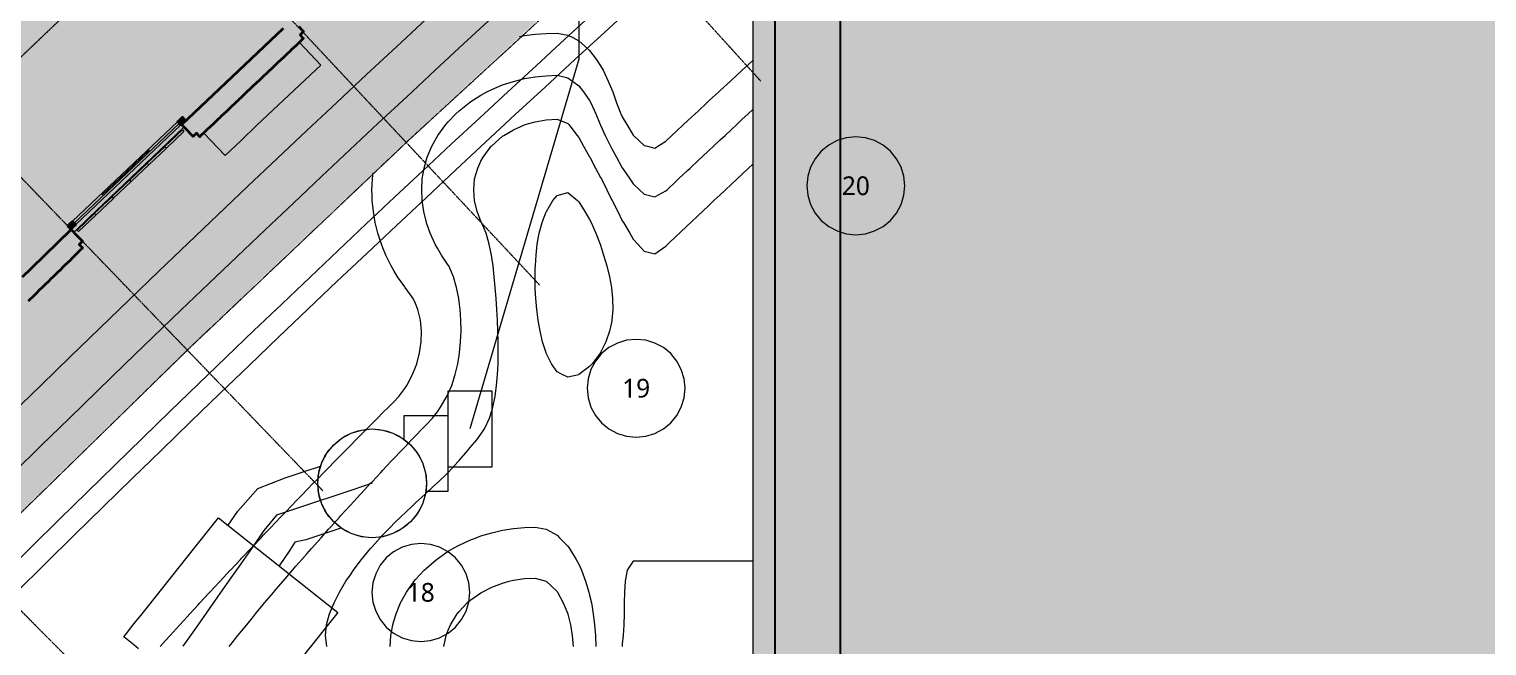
# Model space of a CAD drawing. Header units: millimetres. Extents: x -100577 to 287200, y -212120 to 238461.
# Drawn here: x 76641 to 90043, y 37508 to 43180 of the extents above; entities that cross this region are included whole.
import ezdxf

# ---------------------------------------------------------------- set-up
doc = ezdxf.new("R2010")
doc.units = ezdxf.units.MM
doc.linetypes.add('DASHDOT', pattern=[3.556, 2.54, -0.508, 0, -0.508])
doc.linetypes.add('PHANTOM', pattern=[6.35, 3.175, -0.635, 0.635, -0.635, 0.635, -0.635])
for name, color, linetype, lineweight in [('01_切断（構造・壁）', 7, 'Continuous', 35), ('03_切断（ガラス）', 5, 'Continuous', 13), ('06_部屋の色', 8, 'Continuous', 0), ('10_見えがかり', 7, 'Continuous', 13), ('11_見えがかり（家具）', 8, 'Continuous', 9), ('20_上部（屋根の外形・梁）', 8, 'PHANTOM', 9), ('30_敷地・外構', 8, 'Continuous', 9), ('40_通り芯', 1, 'DASHDOT', 9), ('41_通り芯の符号', 1, 'Continuous', 13), ('50_寸法', 3, 'Continuous', 9), ('90_図枠', 7, 'Continuous', 25)]:
    doc.layers.add(name, color=color, linetype=linetype, lineweight=lineweight)
doc.styles.add('JP', font='NotoSansCJKjp-Regular.otf')

msp = doc.modelspace()

# ---------------------------------------------------------------- hatches: boundary and pattern name
at = {"layer": '01_切断（構造・壁）'}
for points in [[(78142, 42200), (78138, 42204), (78137, 42205), (78087, 42258), (78051, 42295), (78044, 42303), (78508, 42743), (78978, 43189), (79019, 43228), (79061, 43268), (79061, 43268), (79061, 43268), (79119, 43205), (79153, 43169), (79159, 43162), (79163, 43158), (79163, 43158), (79163, 43158), (79150, 43146), (79132, 43128), (79149, 43110), (79163, 43096), (79153, 43087), (79141, 43075), (79141, 43075), (79122, 43057), (79098, 43034), (79069, 43006), (79061, 42999), (79061, 42999), (79060, 42998), (79056, 42995), (79056, 42995), (79037, 42976), (79013, 42953), (78982, 42924), (78952, 42896), (78928, 42873), (78909, 42855), (78909, 42855), (78897, 42844), (78888, 42835), (78868, 42816), (78844, 42793), (78824, 42774), (78824, 42774), (78813, 42763), (78802, 42754), (78802, 42754), (78783, 42735), (78759, 42712), (78728, 42683), (78698, 42655), (78674, 42632), (78643, 42603), (78614, 42575), (78590, 42552), (78570, 42533), (78570, 42533), (78559, 42522), (78556, 42520), (78529, 42494), (78505, 42471), (78486, 42453), (78486, 42453), (78474, 42442), (78464, 42432), (78464, 42432), (78458, 42427), (78458, 42427), (78401, 42373), (78401, 42373), (78390, 42362), (78379, 42352), (78379, 42352), (78360, 42334), (78336, 42311), (78305, 42281), (78275, 42253), (78251, 42230), (78220, 42201), (78210, 42191), (78179, 42224), (78163, 42209), (78162, 42207), (78148, 42194), (78148, 42194), (78148, 42194)], [(78006, 42329), (78022, 42344), (78050, 42370), (78067, 42352), (78077, 42341), (78050, 42315), (78034, 42300), (78016, 42318)], [(76996, 41370), (77012, 41386), (77040, 41411), (77057, 41393), (77067, 41382), (77040, 41357), (77024, 41342), (77007, 41360)], [(76125, 40257), (76120, 40262), (76068, 40314), (76025, 40359), (76500, 40823), (76580, 40901), (76581, 40901), (76581, 40901), (76662, 40981), (77027, 41338), (77027, 41338), (77027, 41338), (77087, 41276), (77111, 41252), (77122, 41241), (77125, 41238), (77128, 41235), (77132, 41230), (77101, 41200), (77133, 41168), (77133, 41168), (77133, 41168), (77124, 41160), (77111, 41147), (77111, 41147), (77092, 41128), (77068, 41105), (77040, 41078), (77038, 41076), (77032, 41070), (77028, 41065), (77028, 41065), (77023, 41060), (77023, 41060), (76966, 41005), (76966, 41005), (76958, 40997), (76955, 40995), (76925, 40965), (76901, 40942), (76872, 40913), (76862, 40903), (76861, 40902), (76861, 40902), (76841, 40883), (76818, 40860), (76788, 40831), (76758, 40802), (76734, 40779), (76705, 40750), (76689, 40734), (76689, 40734), (76632, 40678), (76632, 40678), (76621, 40668), (76610, 40657), (76610, 40657), (76591, 40639), (76567, 40615), (76548, 40597), (76548, 40597), (76538, 40587), (76527, 40576), (76527, 40576), (76522, 40571), (76522, 40571), (76465, 40515), (76465, 40515), (76454, 40505), (76443, 40494), (76443, 40494), (76424, 40475), (76400, 40452), (76381, 40434), (76381, 40434), (76375, 40428), (76371, 40423), (76367, 40420), (76360, 40413), (76360, 40413), (76340, 40394), (76317, 40371), (76287, 40342), (76257, 40312), (76204, 40260), (76193, 40249), (76161, 40282), (76130, 40251), (76130, 40251), (76130, 40251)]]:
    msp.add_hatch(color=7, dxfattribs=at).paths.add_polyline_path(points)
at = {"layer": '06_部屋の色', "true_color": 0x6fa96e}
h = msp.add_hatch(color=8, dxfattribs=at)
h.paths.add_polyline_path([(70957, 51934), (71071, 52040), (71300, 52254), (71530, 52467), (71759, 52680), (71990, 52893), (72220, 53105), (72451, 53317), (72682, 53528), (72914, 53740), (73145, 53950), (80137, 46251), (79917, 46051), (79697, 45851), (79478, 45650), (79259, 45449), (79040, 45248), (78822, 45046), (78604, 44844), (78386, 44642), (78169, 44439), (78061, 44338), (78061, 44338), (78061, 44338), (78061, 44338), (77951, 44236), (77735, 44032), (77518, 43829), (77302, 43624), (77086, 43420), (76870, 43215), (76655, 43010), (76440, 42805), (76225, 42599), (76011, 42393), (68797, 49884), (69023, 50101), (69249, 50318), (69476, 50535), (69703, 50751), (69930, 50967), (70157, 51182), (70385, 51397), (70613, 51612), (70842, 51826), (70953, 51930)])
h.paths.add_polyline_path([(73785, 47593), (73792, 47488), (73809, 47385), (73834, 47283), (73868, 47184), (73911, 47088), (73962, 46997), (74020, 46910), (74086, 46828), (74159, 46753), (74238, 46684), (74323, 46622), (74413, 46568), (74507, 46522), (74605, 46485), (74706, 46456), (74809, 46436), (74913, 46425), (75018, 46423), (75122, 46431), (75226, 46447), (75327, 46472), (75427, 46506), (75522, 46549), (75614, 46600), (75701, 46658), (75782, 46724), (75803, 46745), (75807, 46748), (75807, 46748), (75858, 46797), (75927, 46876), (75988, 46961), (76042, 47051), (76088, 47145), (76126, 47243), (76155, 47344), (76175, 47447), (76186, 47551), (76187, 47656), (76180, 47760), (76164, 47864), (76138, 47966), (76104, 48065), (76062, 48161), (76011, 48252), (75952, 48339), (75886, 48421), (75813, 48496), (75734, 48565), (75649, 48626), (75560, 48680), (75465, 48726), (75367, 48764), (75267, 48793), (75164, 48813), (75060, 48824), (74955, 48826), (74850, 48818), (74747, 48802), (74645, 48777), (74546, 48742), (74450, 48700), (74358, 48649), (74271, 48590), (74190, 48524), (74167, 48502), (74115, 48452), (74046, 48372), (73984, 48288), (73930, 48198), (73884, 48104), (73847, 48006), (73818, 47905), (73798, 47802), (73787, 47698)], flags=0)
at = {"layer": '06_部屋の色', "true_color": 0xe9dfcf}
for points in [[(68641, 50908), (70376, 52554), (74166, 48501), (74115, 48452), (74046, 48372), (73984, 48288), (73930, 48198), (73884, 48104), (73847, 48006), (73818, 47905), (73798, 47802), (73787, 47698), (73785, 47593), (73792, 47488), (73809, 47385), (73834, 47283), (73868, 47184), (73911, 47088), (73962, 46997), (74020, 46910), (74086, 46828), (74159, 46753), (74238, 46684), (74323, 46622), (74413, 46568), (74507, 46522), (74605, 46485), (74706, 46456), (74809, 46436), (74913, 46425), (75018, 46423), (75122, 46431), (75226, 46447), (75327, 46472), (75427, 46506), (75522, 46549), (75614, 46600), (75701, 46658), (75782, 46724), (75806, 46747), (79061, 43268), (78044, 42303), (78068, 42278), (77052, 41313), (77027, 41338), (67549, 51180), (67985, 51594)], [(75023, 39379), (65402, 49082), (67549, 51180), (77027, 41338), (76025, 40359), (76050, 40334), (75047, 39354)], [(77027, 41338), (76011, 42394), (78060, 44338), (79061, 43268), (78044, 42303), (78068, 42278), (77052, 41313)], [(75023, 39379), (73991, 40420), (76011, 42394), (77027, 41338), (76025, 40359), (76050, 40334), (75047, 39354)]]:
    msp.add_hatch(color=8, dxfattribs=at).paths.add_polyline_path(points)
at = {"layer": '06_部屋の色', "true_color": 0xd8ccb8}
msp.add_hatch(color=8, dxfattribs=at).paths.add_polyline_path([(53146, 13394), (53666, 14132), (54190, 14867), (54717, 15599), (55247, 16329), (55781, 17057), (56319, 17782), (56860, 18504), (57404, 19224), (57952, 19941), (58503, 20656), (59057, 21368), (59615, 22078), (60176, 22785), (60740, 23489), (61308, 24190), (61879, 24889), (62453, 25585), (63031, 26279), (63612, 26970), (64196, 27658), (64783, 28343), (65374, 29025), (65968, 29705), (66565, 30382), (67165, 31056), (67768, 31727), (68374, 32395), (68984, 33061), (69597, 33723), (70213, 34383), (70832, 35040), (71454, 35694), (72079, 36345), (72707, 36993), (73338, 37638), (73972, 38280), (74610, 38919), (75250, 39555), (75893, 40188), (76540, 40818), (77189, 41444), (77841, 42068), (78496, 42689), (79154, 43307), (79815, 43921), (80479, 44533), (81145, 45141), (82154, 44030), (81492, 43427), (80834, 42820), (80178, 42211), (79525, 41598), (78875, 40982), (78228, 40363), (77584, 39741), (76943, 39116), (76305, 38488), (75669, 37857), (75037, 37223), (74408, 36586), (73782, 35946), (73158, 35303), (72538, 34657), (71921, 34008), (71307, 33357), (70696, 32702), (70088, 32045), (69483, 31385), (68881, 30722), (68283, 30056), (67687, 29387), (67095, 28715), (66506, 28041), (65920, 27364), (65337, 26684), (64758, 26001), (64181, 25316), (63608, 24628), (63038, 23937), (62472, 23244), (61909, 22548), (61349, 21849), (60792, 21148), (60239, 20444), (59689, 19738), (59142, 19028), (58598, 18317), (58058, 17602), (57522, 16886), (56989, 16166), (56459, 15445), (55932, 14720), (55409, 13993), (54890, 13264), (54373, 12533), (53861, 11798), (53352, 11062), (52846, 10323), (52343, 9582), (51845, 8838), (51349, 8092), (50858, 7344), (50369, 6593), (49885, 5840), (49404, 5085), (48926, 4328), (48452, 3568), (47178, 4359), (47655, 5125), (48137, 5888), (48622, 6649), (49110, 7408), (49602, 8165), (50098, 8919), (50597, 9671), (51100, 10420), (51606, 11167), (52116, 11912), (52629, 12654)])
at = {"layer": '30_敷地・外構'}
msp.add_hatch(color=8, dxfattribs=at).paths.add_polyline_path([(203769, 214442), (243430, 177722), (287200, 133010), (281793, -51921), (240886, -149401), (236610, -153248), (133668, -201677), (129226, -203200), (92493, -208829), (80789, -210335), (60528, -212120), (29240, -207579), (4134, -203331), (-18461, -198214), (-25999, -196278), (-94564, -156949), (-100577, -152009), (-15558, -27277), (128293, -27286), (128295, 900), (83295, 903), (83298, 56906), (50292, 56910), (20297, 12904), (20298, 907), (3653, 908), (165571, 238461)])

# ---------------------------------------------------------------- linework, layer by layer
at = {"layer": '01_切断（構造・壁）'}
for points in [[(78142, 42200), (78138, 42204), (78137, 42205), (78087, 42258), (78051, 42295), (78044, 42303), (78508, 42743), (78978, 43189)], [(79119, 43205), (79153, 43169), (79159, 43162), (79163, 43158), (79163, 43158), (79163, 43158), (79150, 43146), (79132, 43128), (79149, 43110), (79163, 43096), (79153, 43087), (79141, 43075), (79141, 43075), (79122, 43057), (79098, 43034), (79069, 43006), (79061, 42999), (79061, 42999), (79060, 42998), (79056, 42995), (79056, 42995), (79037, 42976), (79013, 42953), (78982, 42924), (78952, 42896), (78928, 42873), (78909, 42855), (78909, 42855), (78897, 42844), (78888, 42835), (78868, 42816), (78844, 42793), (78824, 42774), (78824, 42774), (78813, 42763), (78802, 42754), (78802, 42754), (78783, 42735), (78759, 42712), (78728, 42683), (78698, 42655), (78674, 42632), (78643, 42603), (78614, 42575), (78590, 42552), (78570, 42533), (78570, 42533), (78559, 42522), (78556, 42520), (78529, 42494), (78505, 42471), (78486, 42453), (78486, 42453), (78474, 42442), (78464, 42432), (78464, 42432), (78458, 42427), (78458, 42427), (78401, 42373), (78401, 42373), (78390, 42362), (78379, 42352), (78379, 42352), (78360, 42334), (78336, 42311), (78305, 42281), (78275, 42253), (78251, 42230), (78220, 42201), (78210, 42191), (78179, 42224), (78163, 42209), (78162, 42207), (78148, 42194), (78148, 42194), (78148, 42194), (78142, 42200)], [(78006, 42329), (78022, 42344), (78050, 42370), (78067, 42352), (78077, 42341), (78050, 42315), (78034, 42300), (78016, 42318), (78006, 42329)], [(76996, 41370), (77012, 41386), (77040, 41411), (77057, 41393), (77067, 41382), (77040, 41357), (77024, 41342), (77007, 41360), (76996, 41370)], [(76581, 40901), (76662, 40981), (77027, 41338), (77027, 41338), (77027, 41338), (77087, 41276), (77111, 41252), (77122, 41241), (77125, 41238), (77128, 41235), (77132, 41230), (77101, 41200), (77133, 41168), (77133, 41168), (77133, 41168), (77124, 41160), (77111, 41147), (77111, 41147), (77092, 41128), (77068, 41105), (77040, 41078), (77038, 41076), (77032, 41070), (77028, 41065), (77028, 41065), (77023, 41060), (77023, 41060), (76966, 41005), (76966, 41005), (76958, 40997), (76955, 40995), (76925, 40965), (76901, 40942), (76872, 40913), (76862, 40903), (76861, 40902), (76861, 40902), (76841, 40883), (76818, 40860), (76788, 40831), (76758, 40802), (76734, 40779), (76705, 40750), (76689, 40734), (76689, 40734), (76632, 40678)]]:
    msp.add_lwpolyline(points, dxfattribs=at)
at = {"layer": '03_切断（ガラス）'}
for points in [[(78020, 42314), (77054, 41397)], [(77312, 41656), (77530, 41863), (77747, 42070)]]:
    msp.add_lwpolyline(points, dxfattribs=at)
at = {"layer": '10_見えがかり'}
for points in [[(81829, 43329), (81566, 43088), (81304, 42847), (81043, 42605), (80781, 42363), (80521, 42121), (80260, 41877), (80001, 41634), (79741, 41390), (79482, 41145), (79224, 40900), (78966, 40654), (78708, 40408), (78451, 40162), (78195, 39915), (77939, 39667), (77683, 39419), (77428, 39171), (77173, 38922), (76919, 38673), (76665, 38423), (76412, 38172)], [(76498, 39101), (76753, 39351), (77009, 39600), (77265, 39850), (77521, 40098), (77778, 40347), (78036, 40595), (78294, 40842), (78552, 41089), (78811, 41335), (79070, 41581), (79330, 41826), (79590, 42071), (79850, 42316), (80112, 42559), (80373, 42803), (80635, 43046), (80898, 43288)], [(77041, 41413), (78005, 42327)], [(77054, 41314), (77189, 41444), (77841, 42068), (78064, 42279)], [(78032, 42298), (77069, 41384)], [(77903, 42086), (77889, 42100), (78050, 42253), (78064, 42239), (77903, 42086)], [(77741, 41932), (77727, 41947), (77887, 42099)], [(77901, 42084), (77741, 41932)], [(77579, 41779), (77566, 41793), (77726, 41945)], [(77740, 41931), (77579, 41779)], [(77418, 41626), (77404, 41640), (77564, 41792)], [(77578, 41778), (77418, 41626)], [(77256, 41472), (77242, 41487), (77403, 41639)], [(77416, 41624), (77256, 41472)], [(77095, 41319), (77081, 41333), (77241, 41485)], [(77255, 41471), (77095, 41319)], [(80494, 39853), (80528, 39853), (80561, 39853), (80594, 39853), (80628, 39853), (80661, 39853), (80694, 39853), (80728, 39853), (80761, 39853), (80794, 39853), (80828, 39853), (80894, 39853), (80894, 39794), (80894, 39736), (80894, 39678), (80894, 39619), (80894, 39561), (80894, 39503), (80894, 39444), (80894, 39386), (80894, 39153), (80861, 39153), (80827, 39153), (80794, 39153), (80761, 39153), (80727, 39153), (80694, 39153), (80627, 39153), (80561, 39153), (80527, 39153), (80494, 39153), (80494, 39386), (80494, 39444), (80494, 39853)], [(80089, 39407), (80089, 39453), (80089, 39511), (80089, 39628), (80123, 39628), (80156, 39628), (80223, 39628), (80256, 39628)], [(80256, 39628), (80289, 39628), (80323, 39628), (80356, 39628), (80389, 39628), (80423, 39628), (80456, 39628), (80489, 39628), (80489, 39569), (80489, 39511), (80489, 39453), (80489, 39394), (80489, 39336), (80489, 39161), (80489, 39103), (80489, 39044), (80489, 38928), (80456, 38928), (80389, 38928), (80356, 38928), (80322, 38928), (80289, 38928)], [(79294, 39003), (79304, 39100), (79332, 39194), (79378, 39281), (79441, 39356), (79516, 39419), (79603, 39465), (79697, 39493), (79794, 39503), (79892, 39493), (79986, 39465), (80072, 39418), (80148, 39356), (80210, 39281), (80256, 39194), (80285, 39100), (80294, 39003), (80285, 38905), (80256, 38811), (80210, 38725), (80148, 38649), (80072, 38587), (79985, 38541), (79892, 38512), (79794, 38503), (79697, 38512), (79603, 38541), (79516, 38587), (79441, 38649), (79378, 38725), (79332, 38811), (79304, 38905), (79294, 39003)], [(78470, 38619), (78560, 38748), (78744, 38956), (78995, 39053), (79171, 39111), (79320, 39161)], [(78164, 38413), (78200, 38458), (78237, 38504), (78273, 38549), (78309, 38595), (78346, 38641), (78382, 38686), (79478, 37815), (79151, 37404)], [(79508, 38591), (79361, 38542), (79185, 38483), (79084, 38462), (79039, 38388), (78940, 38245)], [(77647, 37482), (77602, 37518), (77556, 37554), (77511, 37591), (77547, 37636), (77583, 37682), (77619, 37728), (77656, 37773), (77692, 37819), (77728, 37865), (78164, 38413)]]:
    msp.add_lwpolyline(points, dxfattribs=at)
at = {"layer": '11_見えがかり（家具）'}
for points in [[(79127, 43059), (79324, 42849), (79177, 42711), (79029, 42573), (78882, 42435), (78735, 42296), (78589, 42157)], [(78589, 42157), (78442, 42019), (78247, 42224)]]:
    msp.add_lwpolyline(points, dxfattribs=at)
at = {"layer": '20_上部（屋根の外形・梁）'}
msp.add_lwpolyline([(73656, 54333), (82593, 44429), (82594, 44429), (82593, 44428), (82161, 44024), (82161, 44024), (80113, 42143), (80113, 42142), (78096, 40229), (78096, 40228), (76108, 38285)], dxfattribs=at)
at = {"layer": '30_敷地・外構'}
for points in [[(236610, -153248), (133668, -201677), (129226, -203200), (92493, -208829), (80789, -210335), (60528, -212120), (29240, -207579), (4134, -203331), (-18461, -198214), (-25999, -196278), (-94564, -156949), (-100577, -152009), (-15558, -27277), (128293, -27286), (128295, 900), (83295, 903), (83298, 56906), (50292, 56910), (20297, 12904), (20298, 907), (3653, 908), (165571, 238461)], [(83295, 56903), (83292, 900), (20301, 904), (20300, 12903), (50294, 56907), (83295, 56903)], [(81695, 54903), (81695, 47903), (81694, 42903), (80694, 39503)], [(81150, 43112), (81194, 43121), (81294, 43134), (81394, 43141), (81494, 43144), (81594, 43126), (81640, 43103), (81694, 43074), (81774, 43003), (81794, 42983), (81855, 42903), (81894, 42843), (81917, 42803), (81965, 42703), (81994, 42632), (82006, 42603), (82042, 42503), (82081, 42403), (82094, 42373), (82135, 42303), (82194, 42206), (82198, 42203), (82294, 42110), (82326, 42103), (82394, 42087), (82420, 42103), (82494, 42150), (82551, 42203), (82594, 42243), (82658, 42303), (82694, 42337), (82765, 42403), (82794, 42430), (82873, 42503), (82894, 42523), (82981, 42603), (82994, 42615), (83088, 42703), (83094, 42708), (83194, 42801), (83196, 42803), (83294, 42893)], [(78481, 37503), (78494, 37520), (78560, 37603), (78594, 37644), (78641, 37703), (78694, 37767), (78723, 37803), (78794, 37889), (78806, 37903), (78890, 38003), (78894, 38008), (78975, 38103), (78994, 38125), (79061, 38203), (79094, 38240), (79148, 38303), (79194, 38355), (79236, 38403), (79294, 38468), (79325, 38503), (79394, 38580), (79414, 38603), (79494, 38691), (79505, 38703), (79594, 38801), (79596, 38803), (79687, 38903), (79694, 38910), (79780, 39003), (79794, 39018), (79873, 39103), (79894, 39125), (79967, 39203), (79994, 39231), (80062, 39303), (80094, 39336), (80157, 39403), (80194, 39441), (80253, 39503), (80294, 39545), (80348, 39603), (80394, 39662), (80424, 39703), (80482, 39803), (80494, 39829), (80526, 39903), (80558, 40003), (80582, 40103), (80594, 40178), (80598, 40203), (80608, 40303), (80612, 40403), (80610, 40503), (80603, 40603), (80594, 40676), (80591, 40703), (80570, 40803), (80541, 40903), (80498, 41003), (80494, 41009), (80433, 41103), (80394, 41167), (80374, 41203), (80328, 41303), (80294, 41398), (80293, 41403), (80269, 41503), (80254, 41603), (80250, 41703), (80255, 41803), (80272, 41903), (80294, 41980), (80301, 42003), (80343, 42103), (80394, 42195), (80399, 42203), (80472, 42303), (80494, 42329), (80565, 42403), (80594, 42430), (80685, 42503), (80694, 42510), (80794, 42573), (80849, 42603), (80894, 42625), (80994, 42667), (81094, 42700), (81105, 42703), (81194, 42725), (81294, 42742), (81394, 42752), (81494, 42756), (81594, 42733), (81637, 42703), (81694, 42659), (81739, 42603), (81794, 42523), (81805, 42503), (81850, 42403), (81892, 42303), (81894, 42298), (81937, 42203), (81986, 42103), (81994, 42086), (82040, 42003), (82094, 41905), (82096, 41903), (82164, 41803), (82194, 41758), (82254, 41703), (82294, 41664), (82394, 41639), (82494, 41692), (82506, 41703), (82594, 41786), (82612, 41803), (82694, 41880), (82718, 41903), (82794, 41974), (82825, 42003), (82894, 42067), (82932, 42103), (82994, 42161), (83039, 42203), (83094, 42254), (83146, 42303), (83194, 42348), (83253, 42403), (83294, 42441)], [(79377, 37503), (79365, 37603), (79375, 37703), (79394, 37769), (79403, 37803), (79444, 37903), (79494, 38002), (79494, 38003), (79554, 38103), (79594, 38161), (79622, 38203), (79694, 38299), (79697, 38303), (79780, 38403), (79794, 38419), (79869, 38503), (79894, 38530), (79965, 38603), (79994, 38633), (80066, 38703), (80094, 38730), (80173, 38803), (80194, 38824), (80281, 38903), (80294, 38915), (80390, 39003), (80394, 39008), (80493, 39103), (80494, 39104), (80586, 39203), (80594, 39212), (80671, 39303), (80694, 39330), (80756, 39403), (80794, 39455), (80827, 39503), (80873, 39603), (80894, 39670), (80904, 39703), (80925, 39803), (80939, 39903), (80947, 40003), (80952, 40103), (80953, 40203), (80953, 40303), (80951, 40403), (80947, 40503), (80941, 40603), (80935, 40703), (80927, 40803), (80917, 40903), (80906, 41003), (80894, 41081), (80891, 41103), (80870, 41203), (80842, 41303), (80799, 41403), (80794, 41414), (80759, 41503), (80736, 41603), (80728, 41703), (80737, 41803), (80765, 41903), (80794, 41965), (80815, 42003), (80890, 42103), (80894, 42107), (80994, 42195), (81006, 42203), (81094, 42255), (81194, 42300), (81202, 42303), (81294, 42329), (81394, 42345), (81494, 42351), (81594, 42313), (81604, 42303), (81680, 42203), (81694, 42183), (81737, 42103), (81794, 42006), (81796, 42003), (81848, 41903), (81894, 41817), (81902, 41803), (81951, 41703), (81994, 41615), (82001, 41603), (82052, 41503), (82094, 41418), (82104, 41403), (82163, 41303), (82194, 41249), (82237, 41203), (82294, 41138), (82394, 41115), (82494, 41184), (82513, 41203), (82594, 41279), (82619, 41303), (82694, 41374), (82725, 41403), (82794, 41468), (82831, 41503), (82894, 41562), (82937, 41603), (82994, 41657), (83043, 41703), (83094, 41751), (83149, 41803), (83194, 41845), (83256, 41903), (83294, 41939)], [(77846, 37503), (77894, 37556), (77936, 37603), (77994, 37666), (78027, 37703), (78094, 37776), (78119, 37803), (78194, 37885), (78211, 37903), (78294, 37993), (78303, 38003), (78394, 38100), (78396, 38103), (78490, 38203), (78494, 38207), (78583, 38303), (78594, 38314), (78678, 38403), (78694, 38420), (78773, 38503), (78794, 38525), (78868, 38603), (78894, 38630), (78964, 38703), (78994, 38734), (79060, 38803), (79094, 38838), (79156, 38903), (79194, 38942), (79253, 39003), (79294, 39045), (79351, 39103), (79394, 39147), (79449, 39203), (79494, 39249), (79547, 39303), (79594, 39351), (79646, 39403), (79694, 39452), (79745, 39503), (79794, 39553), (79844, 39603), (79894, 39653), (79944, 39703), (79994, 39754), (80039, 39803), (80094, 39876), (80112, 39903), (80166, 40003), (80194, 40072), (80205, 40103), (80230, 40203), (80244, 40303), (80247, 40403), (80238, 40503), (80215, 40603), (80194, 40657), (80171, 40703), (80099, 40803), (80094, 40810), (80029, 40903), (79994, 40962), (79970, 41003), (79921, 41103), (79894, 41169), (79881, 41203), (79848, 41303), (79823, 41403), (79806, 41503), (79796, 41603), (79794, 41650), (79792, 41703), (79794, 41747), (79797, 41803), (79803, 41860)], [(82005, 40703), (82007, 40603), (81999, 40503), (81994, 40481), (81977, 40403), (81943, 40303), (81894, 40205), (81893, 40203), (81817, 40103), (81794, 40077), (81696, 40003), (81694, 40001), (81594, 39979), (81540, 40003), (81494, 40029), (81442, 40103), (81394, 40199), (81393, 40203), (81362, 40303), (81339, 40403), (81321, 40503), (81308, 40603), (81299, 40703), (81294, 40795), (81294, 40803), (81292, 40903), (81294, 40977), (81295, 41003), (81302, 41103), (81313, 41203), (81331, 41303), (81358, 41403), (81394, 41499), (81396, 41503), (81455, 41603), (81494, 41651), (81594, 41678), (81682, 41603), (81694, 41593), (81750, 41503), (81794, 41430), (81807, 41403), (81850, 41303), (81891, 41203), (81894, 41193), (81923, 41103), (81952, 41003), (81976, 40903), (81994, 40803), (81994, 40801), (82005, 40703)], [(79794, 38503), (79729, 38507), (79665, 38520), (79603, 38541), (79544, 38570), (79490, 38606), (79441, 38649), (79397, 38698), (79361, 38753), (79332, 38811), (79311, 38873), (79298, 38938), (79294, 39003), (79298, 39068), (79311, 39132), (79332, 39194), (79361, 39253), (79397, 39307), (79441, 39356), (79490, 39399), (79544, 39436), (79603, 39465), (79665, 39486), (79729, 39498), (79794, 39503), (79859, 39498), (79924, 39486), (79986, 39465), (80044, 39436), (80099, 39399), (80148, 39356), (80191, 39307), (80227, 39253), (80256, 39194), (80277, 39132), (80290, 39068), (80294, 39003), (80290, 38937), (80277, 38873), (80256, 38811), (80227, 38753), (80191, 38698), (80148, 38649), (80099, 38606), (80044, 38570), (79985, 38541), (79924, 38520), (79859, 38507), (79794, 38503)], [(79794, 39003), (79618, 38944), (79442, 38885), (79266, 38827), (79090, 38768), (78914, 38709), (78800, 38568), (78693, 38416), (78587, 38264), (78480, 38112), (78374, 37960), (78268, 37808), (78161, 37656), (78055, 37504)], [(79960, 37503), (79967, 37603), (79985, 37703), (79994, 37734), (80014, 37803), (80056, 37903), (80094, 37973), (80111, 38003), (80182, 38103), (80194, 38117), (80272, 38203), (80294, 38224), (80387, 38303), (80394, 38309), (80494, 38378), (80537, 38403), (80594, 38435), (80694, 38481), (80752, 38503), (80794, 38519), (80894, 38549), (80994, 38571), (81094, 38587), (81194, 38596), (81294, 38599), (81394, 38581), (81494, 38525), (81518, 38503), (81594, 38424), (81609, 38403), (81671, 38303), (81694, 38260), (81720, 38203), (81757, 38103), (81787, 38003), (81794, 37973), (81810, 37903)], [(83294, 38286), (83194, 38286), (83094, 38286), (82994, 38286), (82894, 38286), (82794, 38286), (82694, 38286), (82594, 38286), (82494, 38286), (82394, 38286), (82294, 38286), (82194, 38286), (82140, 38203), (82121, 38103), (82116, 38003), (82113, 37903), (82111, 37803), (82107, 37703), (82101, 37603), (82094, 37527), (82093, 37503)], [(80454, 37503), (80475, 37603), (80494, 37653), (80515, 37703), (80577, 37803), (80594, 37823), (80669, 37903), (80694, 37924), (80794, 37997), (80805, 38003), (80894, 38048), (80994, 38086), (81055, 38103), (81094, 38112), (81194, 38127), (81294, 38132), (81394, 38104), (81395, 38103), (81494, 38008), (81498, 38003), (81551, 37903), (81593, 37803), (81594, 37799), (81617, 37703)], [(81810, 37903), (81828, 37803), (81840, 37703), (81848, 37603), (81851, 37503)], [(81617, 37703), (81634, 37603), (81643, 37503)]]:
    msp.add_lwpolyline(points, dxfattribs=at)
at = {"layer": '40_通り芯'}
for points in [[(83368, 42702), (70326, 57064)], [(81334, 40827), (68082, 54996)], [(79341, 38935), (65884, 52909)], [(77375, 37015), (63716, 50791)], [(76308, 42678), (76651, 43006), (76995, 43334), (77339, 43660), (77685, 43986), (78031, 44310), (78378, 44634), (78726, 44957), (79075, 45279), (79424, 45601), (79774, 45921), (80125, 46241), (80477, 46559), (80830, 46877), (81183, 47194)]]:
    msp.add_lwpolyline(points, dxfattribs=at)
at = {"layer": '41_通り芯の符号'}
for points in [[(84692, 41739), (84683, 41827), (84658, 41912), (84616, 41989), (84560, 42058), (84492, 42114), (84414, 42155), (84330, 42181), (84242, 42189), (84154, 42181), (84070, 42155), (83992, 42114), (83924, 42058), (83868, 41989), (83826, 41912), (83801, 41827), (83792, 41739), (83801, 41652), (83826, 41567), (83868, 41489), (83924, 41421), (83992, 41365), (84070, 41324), (84154, 41298), (84242, 41289), (84330, 41298), (84414, 41324), (84492, 41365), (84560, 41421), (84616, 41489), (84658, 41567), (84683, 41652), (84692, 41739)], [(82672, 39877), (82663, 39965), (82637, 40050), (82596, 40127), (82540, 40196), (82472, 40252), (82394, 40293), (82310, 40319), (82222, 40327), (82134, 40319), (82050, 40293), (81972, 40252), (81904, 40196), (81848, 40127), (81806, 40050), (81780, 39965), (81772, 39877), (81780, 39790), (81806, 39705), (81848, 39627), (81904, 39559), (81972, 39503), (82050, 39462), (82134, 39436), (82222, 39427), (82310, 39436), (82394, 39462), (82472, 39503), (82540, 39559), (82596, 39627), (82637, 39705), (82663, 39790), (82672, 39877)], [(80692, 37999), (80684, 38087), (80658, 38171), (80617, 38249), (80561, 38317), (80492, 38373), (80415, 38415), (80330, 38440), (80242, 38449), (80155, 38440), (80070, 38415), (79992, 38373), (79924, 38317), (79868, 38249), (79827, 38171), (79801, 38087), (79792, 37999), (79801, 37911), (79827, 37827), (79868, 37749), (79924, 37681), (79992, 37625), (80070, 37583), (80155, 37558), (80242, 37549), (80330, 37558), (80415, 37583), (80492, 37625), (80561, 37681), (80617, 37749), (80658, 37827), (80684, 37911), (80692, 37999)]]:
    msp.add_lwpolyline(points, dxfattribs=at)
at = {"layer": '50_寸法'}
for points in [[(76482, 39644), (76751, 39907), (77021, 40170), (77291, 40431), (77561, 40692), (77832, 40953), (78104, 41213), (78376, 41473), (78648, 41732), (78921, 41991), (79195, 42248), (79469, 42506), (79744, 42763), (80019, 43019), (80295, 43275), (80571, 43530), (80847, 43785), (81124, 44039), (81402, 44293), (81680, 44546)], [(76523, 38000), (76789, 38263), (77055, 38525), (77322, 38787), (77589, 39048), (77857, 39309), (78125, 39569), (78394, 39828), (78663, 40087), (78933, 40346), (79203, 40604), (79474, 40861), (79746, 41118), (80017, 41375), (80290, 41630), (80563, 41886), (80836, 42140), (81110, 42395), (81384, 42648), (81659, 42902), (81935, 43154), (82211, 43406), (82487, 43658)]]:
    msp.add_lwpolyline(points, dxfattribs=at)
at = {"layer": '90_図枠'}
for points in [[(0, 0), (84100, 0), (84100, 59400), (0, 59400)], [(600, 600), (83500, 600), (83500, 58800), (600, 58800)]]:
    msp.add_lwpolyline(points, close=True, dxfattribs=at)

# ---------------------------------------------------------------- texts
at = {"layer": '41_通り芯の符号', "char_height": 172, "attachment_point": 5, "style": 'JP'}
for s, insert in [('20', (84242, 41739)), ('19', (82222, 39877)), ('18', (80242, 37999))]:
    msp.add_mtext(s, dxfattribs=dict(at, insert=insert))

doc.saveas('drawing.dxf')
